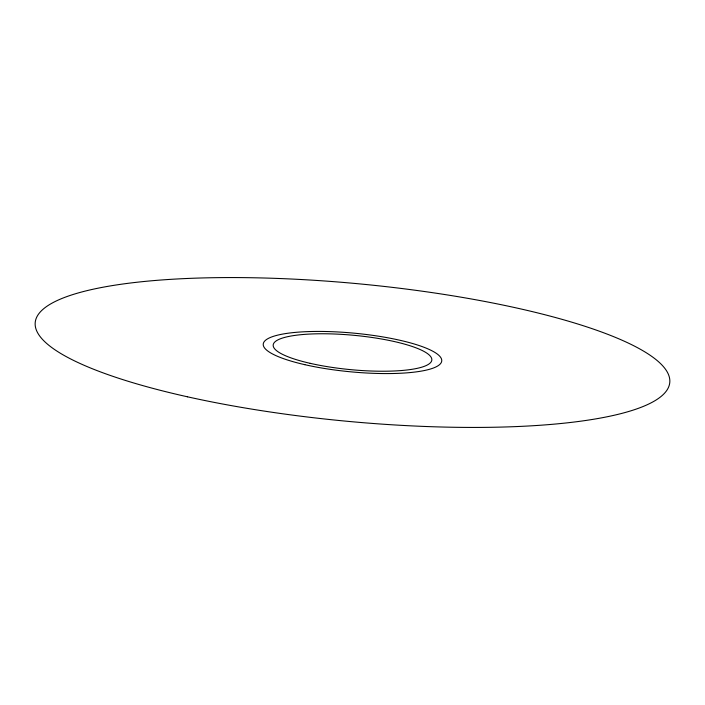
<?xml version="1.0" encoding="UTF-8"?>
<svg xmlns="http://www.w3.org/2000/svg" width="705" height="705" viewBox="0 0 705 705"><rect width="100%" height="100%" fill="white"/><g stroke="black" fill="none" stroke-linecap="round" stroke-linejoin="round"><path stroke-width="1.06" d="M187.424 396.792A318.686 68.975 5.4 0 0 669.75 382.7A318.686 68.975 5.4 0 0 200.326 278.008A318.686 68.975 5.4 0 0 187.424 396.792M304.833 364.679A89.632 19.396 5.4 0 0 441.683 361.304A89.632 19.396 5.4 0 0 310.984 331.517A89.632 19.396 5.4 0 0 304.833 364.679M310.13 363.322A79.674 17.246 5.4 0 0 431.768 360.325A79.674 17.246 5.4 0 0 315.593 333.844A79.674 17.246 5.4 0 0 310.13 363.322"/></g></svg>
